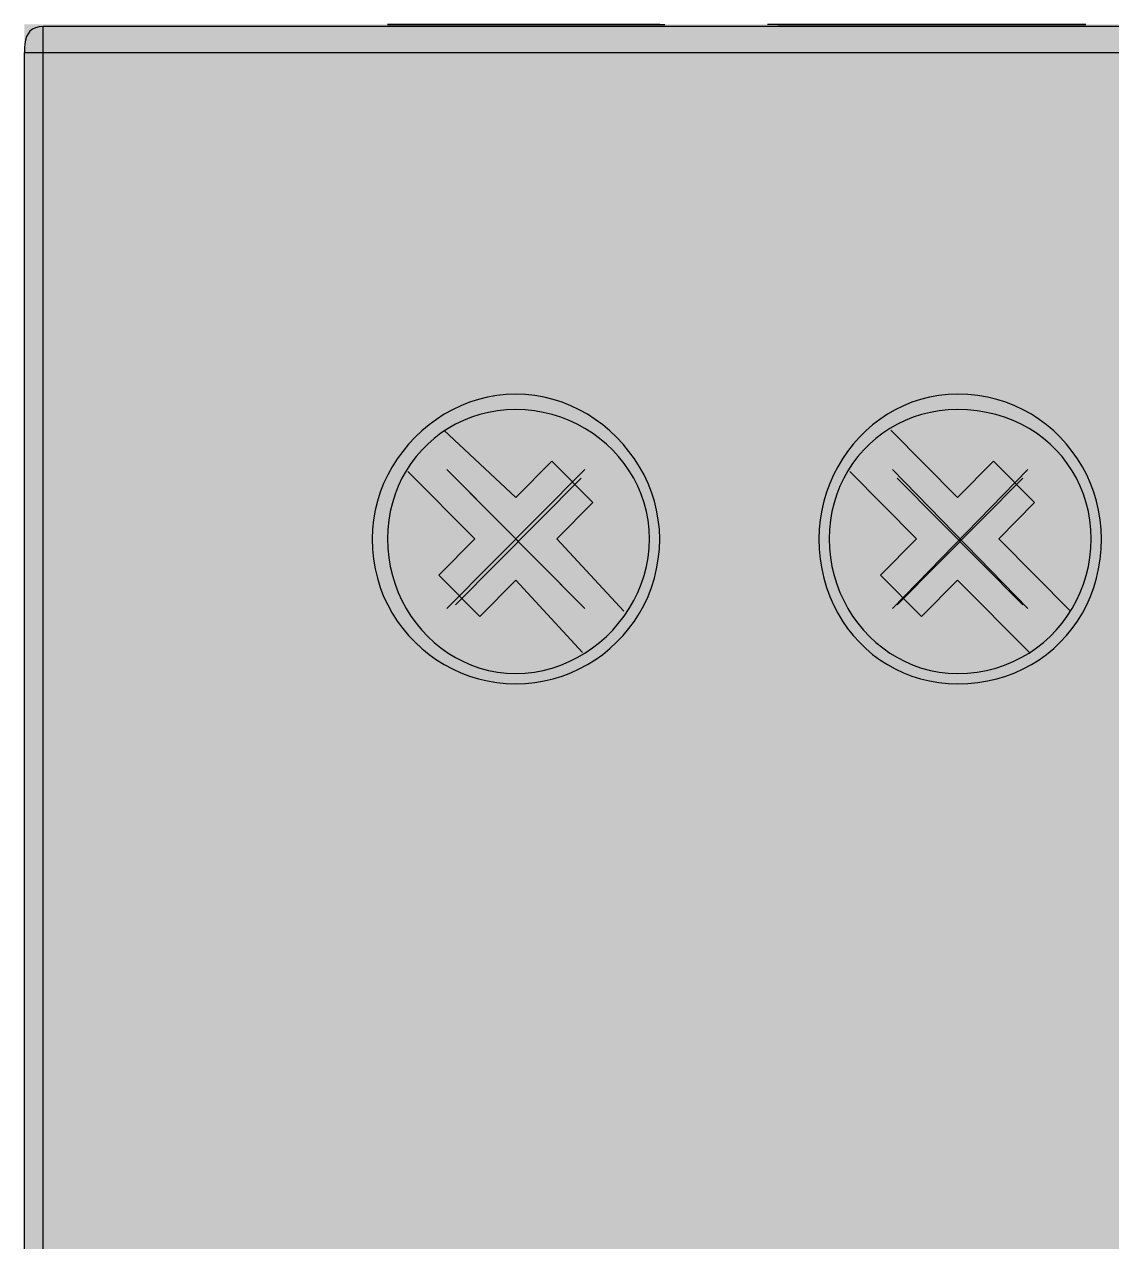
# Model space of a CAD drawing. Header units: millimetres. Extents: x 0 to 966, y -664 to 90.
# Drawn here: x 0 to 18.92, y -321.17 to -300 of the extents above; entities that cross this region are included whole.
import ezdxf

# ---------------------------------------------------------------- set-up
doc = ezdxf.new("R2010")
doc.units = ezdxf.units.MM
for name, color, linetype in [('HDL_BODY', 7, 'Continuous'), ('HDL_COLOUR', 7, 'Continuous'), ('HDL_DETAIL', 7, 'Continuous'), ('HDL_PRINT', 7, 'Continuous')]:
    doc.layers.add(name, color=color, linetype=linetype)

# ---------------------------------------------------------------- blocks, each defined once
blk = doc.blocks.new('M_DM02.1_FRONT')
at = {"layer": 'HDL_BODY', "true_color": 0x202126}
blk.add_hatch(color=250, dxfattribs=at).paths.add_polyline_path([(0, 0), (144, 0), (144, 90), (0, 90)])
at = {"layer": 'HDL_COLOUR', "true_color": 0x1a332c}
for points in [[(11.055, 81.053), (11.049, 81.221), (11.031, 81.386), (11.002, 81.549), (10.962, 81.708), (10.912, 81.864), (10.852, 82.016), (10.782, 82.163), (10.704, 82.305), (10.616, 82.442), (10.52, 82.574), (10.417, 82.699), (10.306, 82.818), (10.188, 82.929), (10.064, 83.034), (9.933, 83.13), (9.797, 83.218), (9.655, 83.297), (9.509, 83.367), (9.358, 83.428), (9.203, 83.478), (9.044, 83.518), (8.883, 83.547), (8.719, 83.565), (8.552, 83.571), (8.385, 83.565), (8.221, 83.547), (8.06, 83.518), (7.901, 83.478), (7.746, 83.428), (7.595, 83.367), (7.449, 83.297), (7.307, 83.218), (7.171, 83.13), (7.041, 83.034), (6.916, 82.929), (6.798, 82.818), (6.687, 82.699), (6.584, 82.574), (6.488, 82.442), (6.401, 82.305), (6.322, 82.163), (6.252, 82.016), (6.192, 81.864), (6.142, 81.708), (6.102, 81.549), (6.073, 81.386), (6.056, 81.221), (6.05, 81.053), (6.056, 80.875), (6.073, 80.701), (6.102, 80.532), (6.142, 80.367), (6.192, 80.207), (6.252, 80.052), (6.322, 79.903), (6.401, 79.76), (6.488, 79.623), (6.584, 79.493), (6.687, 79.37), (6.798, 79.253), (6.916, 79.145), (7.041, 79.044), (7.171, 78.951), (7.307, 78.867), (7.449, 78.791), (7.595, 78.724), (7.746, 78.667), (7.901, 78.62), (8.06, 78.582), (8.221, 78.555), (8.385, 78.539), (8.552, 78.533), (8.719, 78.539), (8.883, 78.555), (9.044, 78.582), (9.203, 78.62), (9.358, 78.667), (9.509, 78.724), (9.655, 78.791), (9.797, 78.867), (9.933, 78.951), (10.064, 79.044), (10.188, 79.145), (10.306, 79.253), (10.417, 79.37), (10.52, 79.493), (10.616, 79.623), (10.704, 79.76), (10.782, 79.903), (10.852, 80.052), (10.912, 80.207), (10.962, 80.367), (11.002, 80.532), (11.031, 80.701), (11.049, 80.875), (11.055, 81.053)], [(18.74, 81.053), (18.735, 81.221), (18.718, 81.386), (18.691, 81.549), (18.654, 81.708), (18.607, 81.864), (18.55, 82.016), (18.484, 82.163), (18.409, 82.305), (18.325, 82.442), (18.233, 82.574), (18.133, 82.699), (18.025, 82.818), (17.91, 82.929), (17.787, 83.034), (17.658, 83.13), (17.522, 83.218), (17.38, 83.297), (17.232, 83.367), (17.079, 83.428), (16.92, 83.478), (16.756, 83.518), (16.588, 83.547), (16.415, 83.565), (16.238, 83.571), (16.072, 83.565), (15.909, 83.547), (15.749, 83.518), (15.594, 83.478), (15.442, 83.428), (15.295, 83.367), (15.153, 83.297), (15.016, 83.218), (14.885, 83.13), (14.76, 83.034), (14.641, 82.929), (14.529, 82.818), (14.423, 82.699), (14.325, 82.574), (14.235, 82.442), (14.153, 82.305), (14.079, 82.163), (14.013, 82.016), (13.957, 81.864), (13.911, 81.708), (13.874, 81.549), (13.847, 81.386), (13.83, 81.221), (13.825, 81.053), (13.83, 80.875), (13.847, 80.701), (13.874, 80.532), (13.911, 80.367), (13.957, 80.207), (14.013, 80.052), (14.079, 79.903), (14.153, 79.76), (14.235, 79.623), (14.325, 79.493), (14.423, 79.37), (14.529, 79.253), (14.641, 79.145), (14.76, 79.044), (14.885, 78.951), (15.016, 78.867), (15.153, 78.791), (15.295, 78.724), (15.442, 78.667), (15.594, 78.62), (15.749, 78.582), (15.909, 78.555), (16.072, 78.539), (16.238, 78.533), (16.415, 78.539), (16.588, 78.555), (16.756, 78.582), (16.92, 78.62), (17.079, 78.667), (17.232, 78.724), (17.38, 78.791), (17.522, 78.867), (17.658, 78.951), (17.787, 79.044), (17.91, 79.145), (18.025, 79.253), (18.133, 79.37), (18.233, 79.493), (18.325, 79.623), (18.409, 79.76), (18.484, 79.903), (18.55, 80.052), (18.607, 80.207), (18.654, 80.367), (18.691, 80.532), (18.718, 80.701), (18.735, 80.875), (18.74, 81.053)], [(10.876, 81.053), (10.87, 81.216), (10.852, 81.375), (10.823, 81.53), (10.783, 81.681), (10.733, 81.828), (10.673, 81.97), (10.603, 82.107), (10.524, 82.238), (10.437, 82.363), (10.341, 82.482), (10.237, 82.595), (10.127, 82.7), (10.009, 82.799), (9.885, 82.889), (9.755, 82.972), (9.619, 83.046), (9.479, 83.111), (9.333, 83.168), (9.184, 83.215), (9.03, 83.252), (8.874, 83.279), (8.714, 83.295), (8.552, 83.301), (8.39, 83.295), (8.232, 83.279), (8.078, 83.252), (7.927, 83.215), (7.781, 83.168), (7.64, 83.111), (7.504, 83.046), (7.374, 82.972), (7.249, 82.889), (7.131, 82.799), (7.019, 82.7), (6.914, 82.595), (6.816, 82.482), (6.727, 82.363), (6.644, 82.238), (6.571, 82.107), (6.506, 81.97), (6.45, 81.828), (6.403, 81.681), (6.366, 81.53), (6.34, 81.375), (6.323, 81.216), (6.318, 81.053), (6.323, 80.89), (6.34, 80.729), (6.366, 80.571), (6.403, 80.417), (6.45, 80.266), (6.506, 80.12), (6.571, 79.978), (6.644, 79.841), (6.727, 79.71), (6.816, 79.585), (6.914, 79.467), (7.019, 79.355), (7.131, 79.251), (7.249, 79.155), (7.374, 79.067), (7.504, 78.987), (7.64, 78.917), (7.781, 78.856), (7.927, 78.806), (8.078, 78.765), (8.232, 78.736), (8.39, 78.718), (8.552, 78.712), (8.714, 78.718), (8.874, 78.736), (9.03, 78.765), (9.184, 78.806), (9.333, 78.856), (9.479, 78.917), (9.619, 78.987), (9.755, 79.067), (9.885, 79.155), (10.009, 79.251), (10.127, 79.355), (10.237, 79.467), (10.341, 79.585), (10.437, 79.71), (10.524, 79.841), (10.603, 79.978), (10.673, 80.12), (10.733, 80.266), (10.783, 80.417), (10.823, 80.571), (10.852, 80.729), (10.87, 80.89), (10.876, 81.053)], [(18.561, 81.053), (18.556, 81.216), (18.539, 81.375), (18.513, 81.53), (18.475, 81.681), (18.428, 81.828), (18.372, 81.97), (18.306, 82.107), (18.231, 82.238), (18.147, 82.363), (18.055, 82.482), (17.955, 82.595), (17.847, 82.7), (17.732, 82.799), (17.61, 82.889), (17.481, 82.972), (17.345, 83.046), (17.203, 83.111), (17.055, 83.168), (16.902, 83.215), (16.743, 83.252), (16.579, 83.279), (16.411, 83.295), (16.238, 83.301), (16.076, 83.295), (15.918, 83.279), (15.764, 83.252), (15.613, 83.215), (15.467, 83.168), (15.326, 83.111), (15.19, 83.046), (15.06, 82.972), (14.935, 82.889), (14.817, 82.799), (14.705, 82.7), (14.6, 82.595), (14.502, 82.482), (14.412, 82.363), (14.33, 82.238), (14.257, 82.107), (14.192, 81.97), (14.136, 81.828), (14.089, 81.681), (14.052, 81.53), (14.025, 81.375), (14.009, 81.216), (14.003, 81.053), (14.009, 80.89), (14.025, 80.729), (14.052, 80.571), (14.089, 80.417), (14.136, 80.266), (14.192, 80.12), (14.257, 79.978), (14.33, 79.841), (14.412, 79.71), (14.502, 79.585), (14.6, 79.467), (14.705, 79.355), (14.817, 79.251), (14.935, 79.155), (15.06, 79.067), (15.19, 78.987), (15.326, 78.917), (15.467, 78.856), (15.613, 78.806), (15.764, 78.765), (15.918, 78.736), (16.076, 78.718), (16.238, 78.712), (16.411, 78.718), (16.579, 78.736), (16.743, 78.765), (16.902, 78.806), (17.055, 78.856), (17.203, 78.917), (17.345, 78.987), (17.481, 79.067), (17.61, 79.155), (17.732, 79.251), (17.847, 79.355), (17.955, 79.467), (18.055, 79.585), (18.147, 79.71), (18.231, 79.841), (18.306, 79.978), (18.372, 80.12), (18.428, 80.266), (18.475, 80.417), (18.513, 80.571), (18.539, 80.729), (18.556, 80.89), (18.561, 81.053)]]:
    blk.add_hatch(color=250, dxfattribs=at).paths.add_polyline_path(points)
at = {"layer": 'HDL_COLOUR', "true_color": 0x9ea4a8}
for points in [[(10.304, 81.052), (10.289, 81.282), (10.244, 81.508), (10.17, 81.727), (10.069, 81.934), (9.942, 82.125), (9.791, 82.299), (9.618, 82.451), (9.428, 82.579), (9.222, 82.681), (9.005, 82.755), (8.781, 82.8), (8.552, 82.815), (8.323, 82.8), (8.099, 82.755), (7.882, 82.681), (7.676, 82.579), (7.486, 82.451), (7.313, 82.299), (7.162, 82.125), (7.035, 81.934), (6.934, 81.727), (6.86, 81.508), (6.815, 81.282), (6.8, 81.052), (6.815, 80.822), (6.86, 80.596), (6.934, 80.377), (7.035, 80.17), (7.162, 79.979), (7.313, 79.805), (7.486, 79.653), (7.676, 79.525), (7.882, 79.423), (8.099, 79.349), (8.323, 79.304), (8.552, 79.289), (8.781, 79.304), (9.005, 79.349), (9.222, 79.423), (9.428, 79.525), (9.618, 79.653), (9.791, 79.805), (9.942, 79.979), (10.069, 80.17), (10.17, 80.377), (10.244, 80.596), (10.289, 80.822)], [(18.003, 81.052), (17.988, 81.282), (17.944, 81.508), (17.872, 81.727), (17.772, 81.934), (17.647, 82.125), (17.499, 82.299), (17.33, 82.451), (17.143, 82.579), (16.941, 82.681), (16.728, 82.755), (16.507, 82.8), (16.283, 82.815), (16.058, 82.8), (15.837, 82.755), (15.624, 82.681), (15.422, 82.579), (15.235, 82.451), (15.066, 82.299), (14.918, 82.125), (14.793, 81.934), (14.693, 81.727), (14.621, 81.508), (14.577, 81.282), (14.562, 81.052), (14.577, 80.822), (14.621, 80.596), (14.693, 80.377), (14.793, 80.17), (14.918, 79.979), (15.066, 79.805), (15.235, 79.653), (15.422, 79.525), (15.624, 79.423), (15.837, 79.349), (16.058, 79.304), (16.283, 79.289), (16.507, 79.304), (16.728, 79.349), (16.941, 79.423), (17.143, 79.525), (17.33, 79.653), (17.499, 79.805), (17.647, 79.979), (17.772, 80.17), (17.872, 80.377), (17.944, 80.596), (17.988, 80.822)], [(10.192, 81.006), (10.178, 81.216), (10.138, 81.422), (10.071, 81.621), (9.978, 81.809), (9.862, 81.984), (9.725, 82.142), (9.568, 82.28), (9.394, 82.397), (9.207, 82.49), (9.01, 82.558), (8.805, 82.599), (8.597, 82.612), (8.388, 82.599), (8.184, 82.558), (7.986, 82.49), (7.799, 82.397), (7.626, 82.28), (7.469, 82.142), (7.331, 81.984), (7.215, 81.809), (7.123, 81.621), (7.056, 81.422), (7.015, 81.216), (7.001, 81.006), (7.015, 80.797), (7.056, 80.591), (7.123, 80.392), (7.215, 80.203), (7.331, 80.029), (7.469, 79.871), (7.626, 79.732), (7.799, 79.616), (7.986, 79.523), (8.184, 79.455), (8.388, 79.414), (8.597, 79.4), (8.805, 79.414), (9.01, 79.455), (9.207, 79.523), (9.394, 79.616), (9.568, 79.732), (9.725, 79.871), (9.862, 80.029), (9.978, 80.203), (10.071, 80.392), (10.138, 80.591), (10.178, 80.797)], [(17.878, 81.006), (17.864, 81.216), (17.823, 81.422), (17.756, 81.621), (17.664, 81.809), (17.548, 81.984), (17.41, 82.142), (17.254, 82.28), (17.08, 82.397), (16.893, 82.49), (16.695, 82.558), (16.491, 82.599), (16.282, 82.612), (16.074, 82.599), (15.87, 82.558), (15.672, 82.49), (15.485, 82.397), (15.311, 82.28), (15.154, 82.142), (15.017, 81.984), (14.901, 81.809), (14.809, 81.621), (14.742, 81.422), (14.701, 81.216), (14.687, 81.006), (14.701, 80.797), (14.742, 80.591), (14.809, 80.392), (14.901, 80.203), (15.017, 80.029), (15.154, 79.871), (15.311, 79.732), (15.485, 79.616), (15.672, 79.523), (15.87, 79.455), (16.074, 79.414), (16.282, 79.4), (16.491, 79.414), (16.695, 79.455), (16.893, 79.523), (17.08, 79.616), (17.254, 79.732), (17.41, 79.871), (17.548, 80.029), (17.664, 80.203), (17.756, 80.392), (17.823, 80.591), (17.864, 80.797)]]:
    blk.add_hatch(color=253, dxfattribs=at).paths.add_polyline_path(points)
at = {"layer": 'HDL_PRINT', "true_color": 0xdee1e9}
for points in [[(7.748, 74.934), (7.748, 77.543), (8.105, 77.543), (8.105, 75.293), (9.356, 75.293), (9.356, 74.934), (7.748, 74.934)], [(15.255, 74.934), (15.255, 77.543), (15.612, 77.543), (16.953, 75.475), (16.953, 77.543), (17.31, 77.543), (17.31, 74.934), (16.953, 74.934), (15.612, 77.002), (15.612, 74.934), (15.255, 74.934)]]:
    blk.add_hatch(color=254, dxfattribs=at).paths.add_polyline_path(points)
at = {"layer": 'HDL_DETAIL', "color": 251, "true_color": 0x52555c}
for points in [[(6.318, 90), (6.318, 90)], [(6.407, 90), (6.407, 90)], [(10.786, 90), (10.786, 90)], [(14.003, 90), (14.003, 90)], [(14.182, 90), (14.182, 90)], [(18.472, 90), (18.472, 90)], [(11.055, 81.053), (11.049, 81.221), (11.031, 81.386), (11.002, 81.549), (10.962, 81.708), (10.912, 81.864), (10.852, 82.016), (10.782, 82.163), (10.704, 82.305), (10.616, 82.442), (10.52, 82.574), (10.417, 82.699), (10.306, 82.818), (10.188, 82.929), (10.064, 83.034), (9.933, 83.13), (9.797, 83.218), (9.655, 83.297), (9.509, 83.367), (9.358, 83.428), (9.203, 83.478), (9.044, 83.518), (8.883, 83.547), (8.719, 83.565), (8.552, 83.571), (8.385, 83.565), (8.221, 83.547), (8.06, 83.518), (7.901, 83.478), (7.746, 83.428), (7.595, 83.367), (7.449, 83.297), (7.307, 83.218), (7.171, 83.13), (7.041, 83.034), (6.916, 82.929), (6.798, 82.818), (6.687, 82.699), (6.584, 82.574), (6.488, 82.442), (6.401, 82.305), (6.322, 82.163), (6.252, 82.016), (6.192, 81.864), (6.142, 81.708), (6.102, 81.549), (6.073, 81.386), (6.056, 81.221), (6.05, 81.053), (6.056, 80.875), (6.073, 80.701), (6.102, 80.532), (6.142, 80.367), (6.192, 80.207), (6.252, 80.052), (6.322, 79.903), (6.401, 79.76), (6.488, 79.623), (6.584, 79.493), (6.687, 79.37), (6.798, 79.253), (6.916, 79.145), (7.041, 79.044), (7.171, 78.951), (7.307, 78.867), (7.449, 78.791), (7.595, 78.724), (7.746, 78.667), (7.901, 78.62), (8.06, 78.582), (8.221, 78.555), (8.385, 78.539), (8.552, 78.533), (8.719, 78.539), (8.883, 78.555), (9.044, 78.582), (9.203, 78.62), (9.358, 78.667), (9.509, 78.724), (9.655, 78.791), (9.797, 78.867), (9.933, 78.951), (10.064, 79.044), (10.188, 79.145), (10.306, 79.253), (10.417, 79.37), (10.52, 79.493), (10.616, 79.623), (10.704, 79.76), (10.782, 79.903), (10.852, 80.052), (10.912, 80.207), (10.962, 80.367), (11.002, 80.532), (11.031, 80.701), (11.049, 80.875), (11.055, 81.053)], [(18.74, 81.053), (18.735, 81.221), (18.718, 81.386), (18.691, 81.549), (18.654, 81.708), (18.607, 81.864), (18.55, 82.016), (18.484, 82.163), (18.409, 82.305), (18.325, 82.442), (18.233, 82.574), (18.133, 82.699), (18.025, 82.818), (17.91, 82.929), (17.787, 83.034), (17.658, 83.13), (17.522, 83.218), (17.38, 83.297), (17.232, 83.367), (17.079, 83.428), (16.92, 83.478), (16.756, 83.518), (16.588, 83.547), (16.415, 83.565), (16.238, 83.571), (16.072, 83.565), (15.909, 83.547), (15.749, 83.518), (15.594, 83.478), (15.442, 83.428), (15.295, 83.367), (15.153, 83.297), (15.016, 83.218), (14.885, 83.13), (14.76, 83.034), (14.641, 82.929), (14.529, 82.818), (14.423, 82.699), (14.325, 82.574), (14.235, 82.442), (14.153, 82.305), (14.079, 82.163), (14.013, 82.016), (13.957, 81.864), (13.911, 81.708), (13.874, 81.549), (13.847, 81.386), (13.83, 81.221), (13.825, 81.053), (13.83, 80.875), (13.847, 80.701), (13.874, 80.532), (13.911, 80.367), (13.957, 80.207), (14.013, 80.052), (14.079, 79.903), (14.153, 79.76), (14.235, 79.623), (14.325, 79.493), (14.423, 79.37), (14.529, 79.253), (14.641, 79.145), (14.76, 79.044), (14.885, 78.951), (15.016, 78.867), (15.153, 78.791), (15.295, 78.724), (15.442, 78.667), (15.594, 78.62), (15.749, 78.582), (15.909, 78.555), (16.072, 78.539), (16.238, 78.533), (16.415, 78.539), (16.588, 78.555), (16.756, 78.582), (16.92, 78.62), (17.079, 78.667), (17.232, 78.724), (17.38, 78.791), (17.522, 78.867), (17.658, 78.951), (17.787, 79.044), (17.91, 79.145), (18.025, 79.253), (18.133, 79.37), (18.233, 79.493), (18.325, 79.623), (18.409, 79.76), (18.484, 79.903), (18.55, 80.052), (18.607, 80.207), (18.654, 80.367), (18.691, 80.532), (18.718, 80.701), (18.735, 80.875), (18.74, 81.053)], [(10.876, 81.053), (10.87, 81.216), (10.852, 81.375), (10.823, 81.53), (10.783, 81.681), (10.733, 81.828), (10.673, 81.97), (10.603, 82.107), (10.524, 82.238), (10.437, 82.363), (10.341, 82.482), (10.237, 82.595), (10.127, 82.7), (10.009, 82.799), (9.885, 82.889), (9.755, 82.972), (9.619, 83.046), (9.479, 83.111), (9.333, 83.168), (9.184, 83.215), (9.03, 83.252), (8.874, 83.279), (8.714, 83.295), (8.552, 83.301), (8.39, 83.295), (8.232, 83.279), (8.078, 83.252), (7.927, 83.215), (7.781, 83.168), (7.64, 83.111), (7.504, 83.046), (7.374, 82.972), (7.249, 82.889), (7.131, 82.799), (7.019, 82.7), (6.914, 82.595), (6.816, 82.482), (6.727, 82.363), (6.644, 82.238), (6.571, 82.107), (6.506, 81.97), (6.45, 81.828), (6.403, 81.681), (6.366, 81.53), (6.34, 81.375), (6.323, 81.216), (6.318, 81.053), (6.323, 80.89), (6.34, 80.729), (6.366, 80.571), (6.403, 80.417), (6.45, 80.266), (6.506, 80.12), (6.571, 79.978), (6.644, 79.841), (6.727, 79.71), (6.816, 79.585), (6.914, 79.467), (7.019, 79.355), (7.131, 79.251), (7.249, 79.155), (7.374, 79.067), (7.504, 78.987), (7.64, 78.917), (7.781, 78.856), (7.927, 78.806), (8.078, 78.765), (8.232, 78.736), (8.39, 78.718), (8.552, 78.712), (8.714, 78.718), (8.874, 78.736), (9.03, 78.765), (9.184, 78.806), (9.333, 78.856), (9.479, 78.917), (9.619, 78.987), (9.755, 79.067), (9.885, 79.155), (10.009, 79.251), (10.127, 79.355), (10.237, 79.467), (10.341, 79.585), (10.437, 79.71), (10.524, 79.841), (10.603, 79.978), (10.673, 80.12), (10.733, 80.266), (10.783, 80.417), (10.823, 80.571), (10.852, 80.729), (10.87, 80.89), (10.876, 81.053)], [(18.561, 81.053), (18.556, 81.216), (18.539, 81.375), (18.513, 81.53), (18.475, 81.681), (18.428, 81.828), (18.372, 81.97), (18.306, 82.107), (18.231, 82.238), (18.147, 82.363), (18.055, 82.482), (17.955, 82.595), (17.847, 82.7), (17.732, 82.799), (17.61, 82.889), (17.481, 82.972), (17.345, 83.046), (17.203, 83.111), (17.055, 83.168), (16.902, 83.215), (16.743, 83.252), (16.579, 83.279), (16.411, 83.295), (16.238, 83.301), (16.076, 83.295), (15.918, 83.279), (15.764, 83.252), (15.613, 83.215), (15.467, 83.168), (15.326, 83.111), (15.19, 83.046), (15.06, 82.972), (14.935, 82.889), (14.817, 82.799), (14.705, 82.7), (14.6, 82.595), (14.502, 82.482), (14.412, 82.363), (14.33, 82.238), (14.257, 82.107), (14.192, 81.97), (14.136, 81.828), (14.089, 81.681), (14.052, 81.53), (14.025, 81.375), (14.009, 81.216), (14.003, 81.053), (14.009, 80.89), (14.025, 80.729), (14.052, 80.571), (14.089, 80.417), (14.136, 80.266), (14.192, 80.12), (14.257, 79.978), (14.33, 79.841), (14.412, 79.71), (14.502, 79.585), (14.6, 79.467), (14.705, 79.355), (14.817, 79.251), (14.935, 79.155), (15.06, 79.067), (15.19, 78.987), (15.326, 78.917), (15.467, 78.856), (15.613, 78.806), (15.764, 78.765), (15.918, 78.736), (16.076, 78.718), (16.238, 78.712), (16.411, 78.718), (16.579, 78.736), (16.743, 78.765), (16.902, 78.806), (17.055, 78.856), (17.203, 78.917), (17.345, 78.987), (17.481, 79.067), (17.61, 79.155), (17.732, 79.251), (17.847, 79.355), (17.955, 79.467), (18.055, 79.585), (18.147, 79.71), (18.231, 79.841), (18.306, 79.978), (18.372, 80.12), (18.428, 80.266), (18.475, 80.417), (18.513, 80.571), (18.539, 80.729), (18.556, 80.89), (18.561, 81.053)]]:
    blk.add_lwpolyline(points, close=True, dxfattribs=at)
for points in [[(6.318, 90), (6.369, 90), (6.396, 90), (6.406, 90), (6.407, 90)], [(6.407, 90), (6.407, 90), (6.318, 90), (6.318, 90)], [(6.318, 90), (6.318, 90), (6.407, 90), (6.496, 90), (6.586, 90), (6.596, 90), (6.623, 90), (6.663, 90), (6.712, 90), (6.764, 90)], [(6.764, 90), (6.586, 90), (6.496, 90), (6.407, 90)], [(6.496, 90), (6.496, 90), (6.407, 90)], [(6.764, 90), (6.675, 90), (6.631, 90), (6.599, 90), (6.572, 90), (6.541, 90), (6.496, 90)], [(6.854, 90), (6.764, 90)], [(10.339, 90), (10.215, 90), (10.093, 90), (9.973, 90), (9.855, 90), (9.737, 90), (9.62, 90), (9.504, 90), (9.388, 90), (9.271, 90), (9.154, 90), (9.037, 90), (8.918, 90), (8.798, 90), (8.676, 90), (8.552, 90), (8.428, 90), (8.306, 90), (8.186, 90), (8.067, 90), (7.95, 90), (7.833, 90), (7.716, 90), (7.6, 90), (7.484, 90), (7.367, 90), (7.249, 90), (7.131, 90), (7.01, 90), (6.888, 90), (6.764, 90)], [(6.764, 90), (6.888, 90), (7.01, 90), (7.131, 90), (7.249, 90), (7.367, 90), (7.484, 90), (7.6, 90), (7.716, 90), (7.833, 90), (7.95, 90), (8.067, 90), (8.186, 90), (8.306, 90), (8.428, 90), (8.552, 90), (8.676, 90), (8.798, 90), (8.918, 90), (9.037, 90), (9.154, 90), (9.271, 90), (9.388, 90), (9.504, 90), (9.62, 90), (9.737, 90), (9.855, 90), (9.973, 90), (10.093, 90), (10.215, 90), (10.339, 90)], [(7.033, 90), (6.854, 90)], [(7.033, 90), (6.854, 90)], [(6.943, 90), (7.033, 90), (7.122, 90), (7.211, 90), (7.301, 90), (7.39, 90), (7.479, 90), (7.569, 90), (7.658, 90), (7.748, 90), (7.837, 90), (7.926, 90), (8.016, 90)], [(7.212, 90), (7.033, 90)], [(7.301, 90), (7.033, 90)], [(7.48, 90), (7.212, 90)], [(7.48, 90), (7.301, 90)], [(7.658, 90), (7.48, 90)], [(7.748, 90), (7.48, 90)], [(7.837, 90), (7.658, 90)], [(8.016, 90), (7.748, 90)], [(8.016, 90), (7.837, 90)], [(8.284, 90), (8.016, 90)], [(8.016, 90), (8.105, 90)], [(8.642, 90), (8.284, 90)], [(8.909, 90), (8.642, 90)], [(9.267, 90), (8.909, 90)], [(9.535, 90), (9.267, 90)], [(9.803, 90), (9.535, 90)], [(10.071, 90), (9.803, 90)], [(10.071, 90), (9.893, 90)], [(10.25, 90), (10.071, 90)], [(10.25, 90), (10.071, 90)], [(10.071, 90), (10.116, 90), (10.161, 90), (10.205, 90), (10.25, 90), (10.295, 90), (10.339, 90)], [(10.518, 90), (10.25, 90)], [(10.429, 90), (10.25, 90)], [(10.339, 90), (10.429, 90)], [(10.608, 90), (10.518, 90), (10.508, 90), (10.481, 90), (10.441, 90), (10.392, 90), (10.339, 90)], [(10.339, 90), (10.392, 90), (10.441, 90), (10.481, 90), (10.508, 90), (10.518, 90), (10.608, 90), (10.697, 90), (10.786, 90)], [(10.518, 90), (10.429, 90)], [(10.429, 90), (10.491, 90), (10.559, 90), (10.631, 90), (10.704, 90), (10.779, 90), (10.852, 90), (10.924, 90), (10.992, 90), (11.055, 90)], [(10.697, 90), (10.518, 90)], [(10.608, 90), (10.608, 90), (10.518, 90)], [(10.697, 90), (10.697, 90), (10.608, 90)], [(10.697, 90), (10.697, 90), (10.608, 90)], [(10.876, 90), (10.697, 90)], [(10.786, 90), (10.772, 90), (10.742, 90), (10.711, 90), (10.697, 90)], [(10.786, 90), (10.786, 90), (10.697, 90)], [(11.055, 90), (10.876, 90)], [(11.055, 90), (11.144, 90)], [(13.11, 90), (12.931, 90)], [(13.378, 90), (13.11, 90)], [(13.11, 90), (13.183, 90), (13.256, 90), (13.329, 90), (13.402, 90), (13.475, 90), (13.549, 90), (13.622, 90), (13.695, 90), (13.768, 90), (13.841, 90), (13.914, 90)], [(13.557, 90), (13.378, 90)], [(13.735, 90), (13.557, 90)], [(13.914, 90), (13.735, 90)], [(14.093, 90), (13.914, 90)], [(13.914, 90), (13.959, 90), (13.99, 90), (14.017, 90), (14.049, 90), (14.093, 90)], [(14.003, 90), (14.048, 90), (14.079, 90), (14.107, 90), (14.138, 90), (14.182, 90)], [(14.003, 90), (14.093, 90), (14.182, 90), (14.272, 90), (14.325, 90), (14.373, 90), (14.413, 90), (14.44, 90), (14.451, 90)], [(14.182, 90), (14.093, 90), (14.079, 90), (14.048, 90), (14.017, 90), (14.003, 90)], [(14.451, 90), (14.361, 90), (14.272, 90), (14.182, 90), (14.093, 90)], [(14.093, 90), (14.182, 90)], [(14.272, 90), (14.182, 90)], [(14.451, 90), (14.361, 90), (14.272, 90)], [(14.629, 90), (14.451, 90)], [(14.451, 90), (14.576, 90), (14.701, 90), (14.825, 90), (14.949, 90), (15.073, 90), (15.195, 90), (15.317, 90), (15.438, 90), (15.557, 90), (15.675, 90), (15.792, 90), (15.906, 90), (16.019, 90), (16.13, 90), (16.238, 90), (16.355, 90), (16.473, 90), (16.59, 90), (16.707, 90), (16.824, 90), (16.942, 90), (17.059, 90), (17.176, 90), (17.294, 90), (17.411, 90), (17.528, 90), (17.645, 90), (17.763, 90), (17.88, 90), (17.997, 90), (18.115, 90)], [(18.115, 90), (17.997, 90), (17.88, 90), (17.763, 90), (17.645, 90), (17.528, 90), (17.411, 90), (17.294, 90), (17.176, 90), (17.059, 90), (16.942, 90), (16.824, 90), (16.707, 90), (16.59, 90), (16.473, 90), (16.355, 90), (16.238, 90), (16.13, 90), (16.019, 90), (15.906, 90), (15.792, 90), (15.675, 90), (15.557, 90), (15.438, 90), (15.317, 90), (15.195, 90), (15.073, 90), (14.949, 90), (14.825, 90), (14.701, 90), (14.576, 90), (14.451, 90)], [(14.808, 90), (14.629, 90)], [(14.987, 90), (14.808, 90)], [(15.255, 90), (14.987, 90)], [(15.434, 90), (15.255, 90)], [(15.791, 90), (15.434, 90)], [(16.059, 90), (15.791, 90)], [(16.327, 90), (16.059, 90)], [(16.238, 90), (16.059, 90)], [(16.148, 90), (16.217, 90), (16.289, 90), (16.365, 90), (16.443, 90), (16.524, 90), (16.606, 90), (16.691, 90), (16.777, 90), (16.865, 90), (16.953, 90), (17.042, 90), (17.132, 90)], [(16.506, 90), (16.238, 90)], [(16.685, 90), (16.327, 90)], [(16.685, 90), (16.506, 90)], [(16.953, 90), (16.685, 90)], [(16.864, 90), (16.685, 90)], [(17.042, 90), (16.864, 90)], [(17.31, 90), (16.953, 90)], [(17.132, 90), (17.221, 90)], [(17.578, 90), (17.31, 90)], [(17.757, 90), (17.578, 90)], [(17.936, 90), (17.757, 90)], [(18.115, 90), (17.936, 90)], [(18.294, 90), (18.115, 90)], [(18.115, 90), (18.125, 90), (18.152, 90), (18.192, 90), (18.241, 90), (18.294, 90), (18.383, 90), (18.472, 90)], [(18.294, 90), (18.294, 90), (18.241, 90), (18.192, 90), (18.152, 90), (18.125, 90), (18.115, 90)], [(18.383, 90), (18.294, 90)], [(18.383, 90), (18.383, 90), (18.294, 90)], [(18.472, 90), (18.472, 90), (18.383, 90)], [(18.472, 90), (18.458, 90), (18.427, 90), (18.397, 90), (18.383, 90)], [(18.472, 90), (18.472, 90), (18.383, 90)], [(0.33, 89.96), (0.256, 89.955), (0.193, 89.939), (0.14, 89.914), (0.098, 89.88), (0.064, 89.837), (0.039, 89.786), (0.021, 89.727), (0.009, 89.661), (0.002, 89.589), (0, 89.511)], [(0.33, 68.275), (0.33, 89.96)], [(143.86, 89.96), (0.33, 89.96)], [(0, 68.275), (0, 89.511)], [(0, 89.511), (144, 89.511)], [(8.552, 81.773), (7.301, 82.942)], [(16.238, 81.773), (15.076, 82.942)], [(8.552, 81.773), (9.177, 82.402)], [(9.177, 82.402), (9.893, 81.682)], [(16.238, 81.773), (16.864, 82.402)], [(16.864, 82.402), (17.578, 81.682)], [(6.675, 82.223), (7.837, 81.053)], [(14.361, 82.223), (15.523, 81.053)], [(9.893, 81.682), (9.267, 81.053)], [(17.578, 81.682), (16.953, 81.053)], [(7.212, 80.422), (7.837, 81.053)], [(10.429, 79.793), (9.267, 81.053)], [(14.897, 80.422), (15.523, 81.053)], [(18.204, 79.793), (16.953, 81.053)], [(7.212, 80.422), (7.926, 79.702)], [(8.552, 80.334), (7.926, 79.702)], [(8.552, 80.334), (9.714, 79.074)], [(14.897, 80.422), (15.612, 79.702)], [(16.238, 80.334), (15.612, 79.702)], [(16.238, 80.334), (17.489, 79.074)]]:
    blk.add_lwpolyline(points, dxfattribs=at)
at = {"layer": 'HDL_DETAIL', "color": 250, "true_color": 0x25292b}
for points in [[(7.351, 79.843), (9.753, 82.261)], [(7.351, 82.261), (9.753, 79.843)], [(15.103, 79.843), (17.462, 82.261)], [(15.103, 82.261), (17.462, 79.843)], [(7.503, 79.905), (9.691, 82.108)], [(7.503, 82.108), (9.691, 79.905)], [(15.189, 79.905), (17.376, 82.108)], [(15.189, 82.108), (17.376, 79.905)]]:
    blk.add_lwpolyline(points, dxfattribs=at)

msp = doc.modelspace()

# ---------------------------------------------------------------- block references
msp.add_blockref('M_DM02.1_FRONT', (0, -390))

doc.saveas('drawing.dxf')
